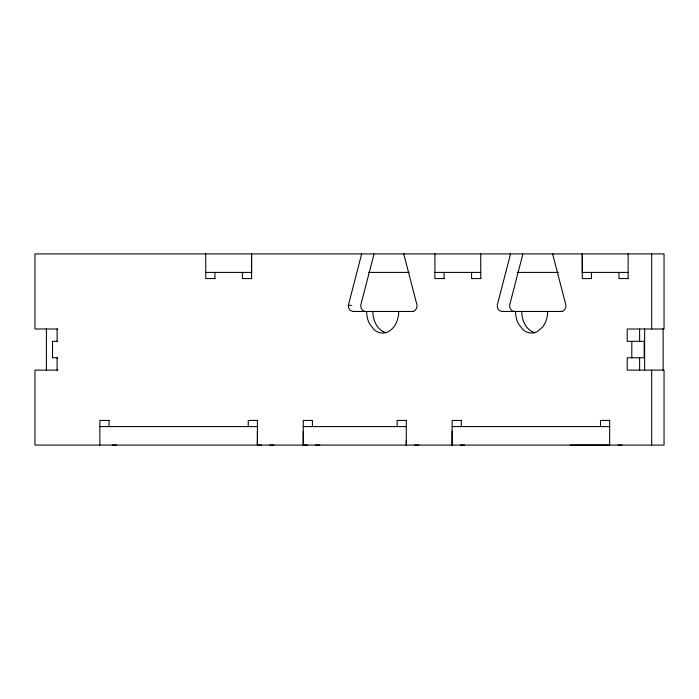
<?xml version="1.0" encoding="UTF-8"?>
<svg xmlns="http://www.w3.org/2000/svg" width="699" height="699" viewBox="0 0 699 699"><rect width="100%" height="100%" fill="white"/><g stroke="black" fill="none" stroke-linecap="round" stroke-linejoin="round"><path stroke-width="1.05" d="M57.108 341.33L57.108 329.002M251.579 278.578L251.579 253.912L251.579 272.409M307.368 445.088L303.244 445.088L303.244 431.213M452.122 431.213L452.122 445.088L452.122 420.422L461.41 420.422M639.602 370.112L639.602 357.783M398.745 311.466C398.666 319.181 395.564 327.534 388.6 331.536A21.599 16.051 90 0 1 373.921 329.544L369.273 323.279A21.599 16.051 90 0 1 366.643 311.474M522.581 255.24L509.588 305.306C509.545 308.006 511.144 311.335 514.167 311.466M412.952 311.466L352.908 311.466L350.4 310.47A6.186 4.587 89.8 0 1 348.652 307.569L348.329 305.306L361.313 255.24A6.212 4.657 89.9 0 0 361.444 253.912M412.489 311.466C415.512 311.335 417.111 308.006 417.076 305.306L404.083 255.24A6.212 4.657 -89.9 0 1 403.952 253.912M561.367 311.466C564.39 311.335 565.989 308.006 565.954 305.306L552.961 255.24A6.204 4.596 89.9 0 1 552.865 253.912M205.742 272.409L251.692 272.409M368.321 272.409L409.247 272.409M434.9 272.409L480.851 272.409M517.077 272.409L558.501 272.409M628.235 272.409L582.284 272.409L582.284 253.912L582.284 278.578L591.572 278.578M215.03 278.578L205.742 278.578L205.742 253.912M251.692 278.578L242.413 278.578L242.413 272.409M444.188 278.578L434.9 278.578L434.9 253.912M480.851 278.578L471.563 278.578L471.563 272.409M628.235 278.578L618.956 278.578L618.956 272.409M348.329 305.306L351.422 305.306M561.83 311.466L501.786 311.466L499.278 310.47A6.186 4.587 89.8 0 1 497.531 307.569L497.207 305.306L510.2 255.24A6.204 4.596 -89.9 0 0 510.296 253.912M57.886 329.002L34.959 329.002L34.95 253.912L664.05 253.912L664.05 329.002L627.221 329.002L627.23 341.33L644.181 341.33L644.181 357.783L627.23 357.783L627.221 370.112L664.05 370.112L664.05 445.088L34.95 445.088L34.959 370.112L57.886 370.112M57.685 341.33L52.521 341.33L52.521 357.783L57.685 357.783M109.166 420.422L99.878 420.422L99.878 445.088M257.529 420.422L248.25 420.422L248.25 426.591M312.532 420.422L303.244 420.422L303.244 445.088M406.407 420.422L397.128 420.422L397.128 426.591M609.773 420.422L600.493 420.422L600.493 426.591M99.878 426.591L257.529 426.591M303.244 426.591L406.407 426.591M452.122 426.591L609.773 426.591M112.259 445.088L116.383 445.088M261.54 445.088L257.415 445.088L257.415 440.466M269.797 445.088L273.921 445.088M315.625 445.088L319.749 445.088M414.542 445.088L418.675 445.088M460.379 445.088L464.503 445.088M570.27 445.088L609.659 445.088L609.659 420.422M617.907 445.088L622.04 445.088M365.289 311.466C362.265 311.335 360.667 308.006 360.71 305.306L373.703 255.24A6.204 4.622 -90 0 0 373.816 253.912M531.869 331.536C524.862 327.613 521.742 319.163 521.725 311.466M382.982 331.536C375.983 327.613 372.864 319.163 372.847 311.466M639.602 329.002L639.602 341.33M406.294 440.466L406.294 445.088L406.294 420.422M57.108 357.783L57.108 370.112M663.124 328.381L663.124 370.461M651.669 253.912L651.669 329.002M651.669 370.112L651.669 445.088M644.627 328.897L644.627 370.121M631.809 341.33L631.809 357.783M628.121 253.912L628.121 278.578M591.45 272.409L591.45 278.578M480.729 253.912L480.737 278.578M461.288 420.422L461.288 426.591M444.066 272.409L444.066 278.578M312.409 420.422L312.409 426.591M257.415 420.422L257.415 445.088L257.415 431.213M214.908 272.409L214.908 278.578M109.044 420.422L109.044 426.591M46.414 328.381L46.414 370.461M522.66 253.912A6.212 4.605 -90 0 1 522.555 255.24M515.521 311.474A21.599 16.051 -90 0 0 518.142 323.279L522.8 329.535A21.599 16.051 -90 0 0 537.479 331.536L542.922 326.73L545.002 323.279A21.608 16.068 90 0 0 547.632 311.466M385.97 332.68A21.547 16.007 90 0 1 382.991 331.518M534.849 332.689A21.547 16.007 90 0 1 531.869 331.518"/></g></svg>
